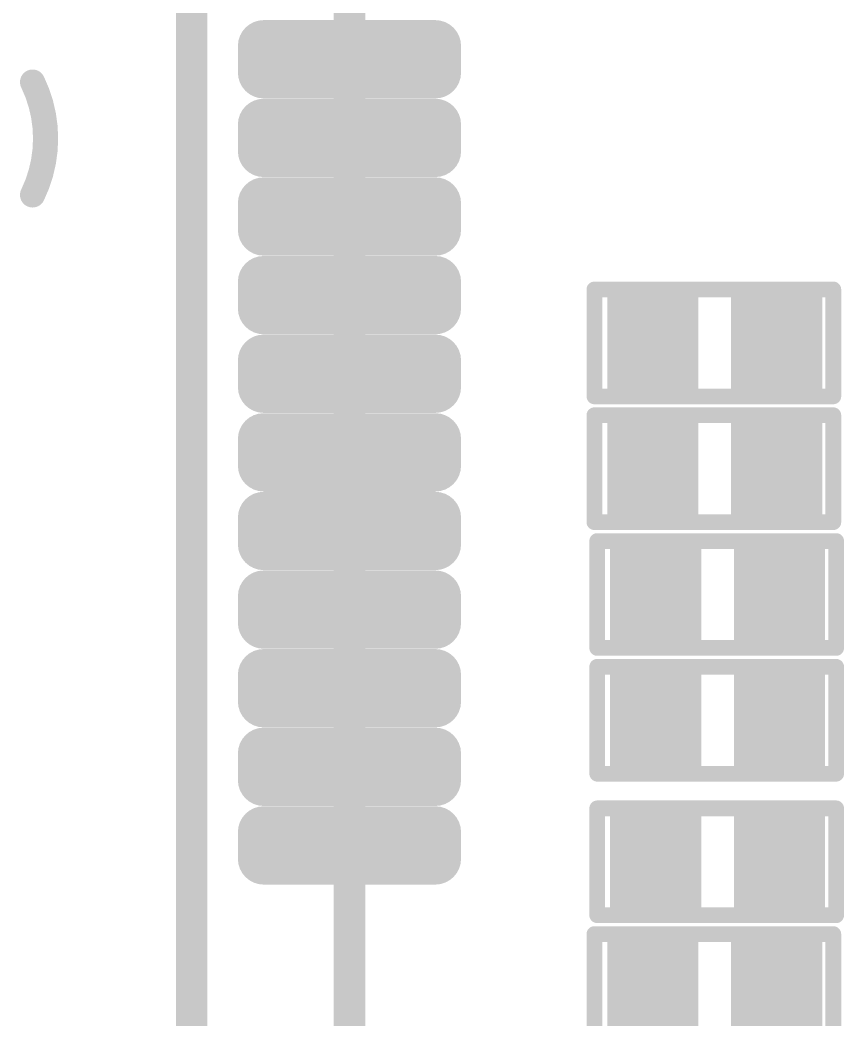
# Model space of a CAD drawing. Header units: inches. Extents: x -1.3 to 11.9, y -6.8 to 4.2.
# Drawn here: x 3.4878 to 3.7499, y 2.025 to 2.3427 of the extents above; entities that cross this region are included whole.
import ezdxf

# ---------------------------------------------------------------- set-up
doc = ezdxf.new("R2010")
doc.units = ezdxf.units.IN
doc.header["$MEASUREMENT"] = 0
for name, color, linetype in [('02_GND1', 76, 'Continuous'), ('04_GND2', 16, 'Continuous'), ('06_GND3', 216, 'Continuous'), ('08_GND4', 136, 'Continuous'), ('11_GND5', 136, 'Continuous'), ('13_GND6', 136, 'Continuous'), ('15_GND7', 136, 'Continuous'), ('ASSY_DWG_INFO', 56, 'Continuous'), ('TOP', 1, 'Continuous'), ('Top Overlay', 2, 'Continuous'), ('Top Paste', 8, 'Continuous'), ('Top Solder', 216, 'Continuous')]:
    doc.layers.add(name, color=color, linetype=linetype)

# ---------------------------------------------------------------- blocks, each defined once
blk = doc.blocks.new('MICTOR_38_PIN_39')
at = {"layer": 'TOP'}
h = blk.add_hatch(color=1, dxfattribs=at)
edge = h.paths.add_edge_path()
edge.add_arc((-0.45423, -0.24793), 0.00423, 90, 180)
edge.add_line((-0.45846, -0.24793), (-0.45846, -0.30246))
edge.add_arc((-0.45423, -0.30246), 0.00423, 180, 270)
edge.add_line((-0.45423, -0.30669), (-0.44577, -0.30669))
edge.add_arc((-0.44577, -0.30246), 0.00423, 270, 360)
edge.add_line((-0.44154, -0.30246), (-0.44154, -0.24793))
edge.add_arc((-0.44577, -0.24793), 0.00423, 0, 90)
edge.add_line((-0.44577, -0.2437), (-0.45423, -0.2437))
h = blk.add_hatch(color=1, dxfattribs=at)
edge = h.paths.add_edge_path()
edge.add_arc((-0.42923, -0.24793), 0.00423, 90, 180)
edge.add_line((-0.43346, -0.24793), (-0.43346, -0.30246))
edge.add_arc((-0.42923, -0.30246), 0.00423, 180, 270)
edge.add_line((-0.42923, -0.30669), (-0.42077, -0.30669))
edge.add_arc((-0.42077, -0.30246), 0.00423, 270, 360)
edge.add_line((-0.41654, -0.30246), (-0.41654, -0.24793))
edge.add_arc((-0.42077, -0.24793), 0.00423, 0, 90)
edge.add_line((-0.42077, -0.2437), (-0.42923, -0.2437))
h = blk.add_hatch(color=1, dxfattribs=at)
edge = h.paths.add_edge_path()
edge.add_arc((-0.40423, -0.24793), 0.00423, 90, 180)
edge.add_line((-0.40846, -0.24793), (-0.40846, -0.30246))
edge.add_arc((-0.40423, -0.30246), 0.00423, 180, 270)
edge.add_line((-0.40423, -0.30669), (-0.39577, -0.30669))
edge.add_arc((-0.39577, -0.30246), 0.00423, 270, 360)
edge.add_line((-0.39154, -0.30246), (-0.39154, -0.24793))
edge.add_arc((-0.39577, -0.24793), 0.00423, 0, 90)
edge.add_line((-0.39577, -0.2437), (-0.40423, -0.2437))
h = blk.add_hatch(color=1, dxfattribs=at)
edge = h.paths.add_edge_path()
edge.add_arc((-0.37923, -0.24793), 0.00423, 90, 180)
edge.add_line((-0.38346, -0.24793), (-0.38346, -0.30246))
edge.add_arc((-0.37923, -0.30246), 0.00423, 180, 270)
edge.add_line((-0.37923, -0.30669), (-0.37077, -0.30669))
edge.add_arc((-0.37077, -0.30246), 0.00423, 270, 360)
edge.add_line((-0.36654, -0.30246), (-0.36654, -0.24793))
edge.add_arc((-0.37077, -0.24793), 0.00423, 0, 90)
edge.add_line((-0.37077, -0.2437), (-0.37923, -0.2437))
h = blk.add_hatch(color=1, dxfattribs=at)
edge = h.paths.add_edge_path()
edge.add_arc((-0.35423, -0.24793), 0.00423, 90, 180)
edge.add_line((-0.35846, -0.24793), (-0.35846, -0.30246))
edge.add_arc((-0.35423, -0.30246), 0.00423, 180, 270)
edge.add_line((-0.35423, -0.30669), (-0.34577, -0.30669))
edge.add_arc((-0.34577, -0.30246), 0.00423, 270, 360)
edge.add_line((-0.34154, -0.30246), (-0.34154, -0.24793))
edge.add_arc((-0.34577, -0.24793), 0.00423, 0, 90)
edge.add_line((-0.34577, -0.2437), (-0.35423, -0.2437))
h = blk.add_hatch(color=1, dxfattribs=at)
edge = h.paths.add_edge_path()
edge.add_arc((-0.32923, -0.24793), 0.00423, 90, 180)
edge.add_line((-0.33346, -0.24793), (-0.33346, -0.30246))
edge.add_arc((-0.32923, -0.30246), 0.00423, 180, 270)
edge.add_line((-0.32923, -0.30669), (-0.32077, -0.30669))
edge.add_arc((-0.32077, -0.30246), 0.00423, 270, 360)
edge.add_line((-0.31654, -0.30246), (-0.31654, -0.24793))
edge.add_arc((-0.32077, -0.24793), 0.00423, 0, 90)
edge.add_line((-0.32077, -0.2437), (-0.32923, -0.2437))
h = blk.add_hatch(color=1, dxfattribs=at)
edge = h.paths.add_edge_path()
edge.add_arc((-0.30423, -0.24793), 0.00423, 90, 180)
edge.add_line((-0.30846, -0.24793), (-0.30846, -0.30246))
edge.add_arc((-0.30423, -0.30246), 0.00423, 180, 270)
edge.add_line((-0.30423, -0.30669), (-0.29577, -0.30669))
edge.add_arc((-0.29577, -0.30246), 0.00423, 270, 360)
edge.add_line((-0.29154, -0.30246), (-0.29154, -0.24793))
edge.add_arc((-0.29577, -0.24793), 0.00423, 0, 90)
edge.add_line((-0.29577, -0.2437), (-0.30423, -0.2437))
h = blk.add_hatch(color=1, dxfattribs=at)
edge = h.paths.add_edge_path()
edge.add_arc((-0.27923, -0.24793), 0.00423, 90, 180)
edge.add_line((-0.28346, -0.24793), (-0.28346, -0.30246))
edge.add_arc((-0.27923, -0.30246), 0.00423, 180, 270)
edge.add_line((-0.27923, -0.30669), (-0.27077, -0.30669))
edge.add_arc((-0.27077, -0.30246), 0.00423, 270, 360)
edge.add_line((-0.26654, -0.30246), (-0.26654, -0.24793))
edge.add_arc((-0.27077, -0.24793), 0.00423, 0, 90)
edge.add_line((-0.27077, -0.2437), (-0.27923, -0.2437))
h = blk.add_hatch(color=1, dxfattribs=at)
edge = h.paths.add_edge_path()
edge.add_arc((-0.25423, -0.24793), 0.00423, 90, 180)
edge.add_line((-0.25846, -0.24793), (-0.25846, -0.30246))
edge.add_arc((-0.25423, -0.30246), 0.00423, 180, 270)
edge.add_line((-0.25423, -0.30669), (-0.24577, -0.30669))
edge.add_arc((-0.24577, -0.30246), 0.00423, 270, 360)
edge.add_line((-0.24154, -0.30246), (-0.24154, -0.24793))
edge.add_arc((-0.24577, -0.24793), 0.00423, 0, 90)
edge.add_line((-0.24577, -0.2437), (-0.25423, -0.2437))
h = blk.add_hatch(color=1, dxfattribs=at)
edge = h.paths.add_edge_path()
edge.add_arc((-0.22923, -0.24793), 0.00423, 90, 180)
edge.add_line((-0.23346, -0.24793), (-0.23346, -0.30246))
edge.add_arc((-0.22923, -0.30246), 0.00423, 180, 270)
edge.add_line((-0.22923, -0.30669), (-0.22077, -0.30669))
edge.add_arc((-0.22077, -0.30246), 0.00423, 270, 360)
edge.add_line((-0.21654, -0.30246), (-0.21654, -0.24793))
edge.add_arc((-0.22077, -0.24793), 0.00423, 0, 90)
edge.add_line((-0.22077, -0.2437), (-0.22923, -0.2437))
h = blk.add_hatch(color=1, dxfattribs=at)
edge = h.paths.add_edge_path()
edge.add_arc((-0.20423, -0.24793), 0.00423, 90, 180)
edge.add_line((-0.20846, -0.24793), (-0.20846, -0.30246))
edge.add_arc((-0.20423, -0.30246), 0.00423, 180, 270)
edge.add_line((-0.20423, -0.30669), (-0.19577, -0.30669))
edge.add_arc((-0.19577, -0.30246), 0.00423, 270, 360)
edge.add_line((-0.19154, -0.30246), (-0.19154, -0.24793))
edge.add_arc((-0.19577, -0.24793), 0.00423, 0, 90)
edge.add_line((-0.19577, -0.2437), (-0.20423, -0.2437))
at = {"layer": 'Top Paste'}
h = blk.add_hatch(color=8, dxfattribs=at)
edge = h.paths.add_edge_path()
edge.add_arc((-0.45423, -0.24793), 0.00423, 90, 180)
edge.add_line((-0.45846, -0.24793), (-0.45846, -0.30246))
edge.add_arc((-0.45423, -0.30246), 0.00423, 180, 270)
edge.add_line((-0.45423, -0.30669), (-0.44577, -0.30669))
edge.add_arc((-0.44577, -0.30246), 0.00423, 270, 360)
edge.add_line((-0.44154, -0.30246), (-0.44154, -0.24793))
edge.add_arc((-0.44577, -0.24793), 0.00423, 0, 90)
edge.add_line((-0.44577, -0.2437), (-0.45423, -0.2437))
h = blk.add_hatch(color=8, dxfattribs=at)
edge = h.paths.add_edge_path()
edge.add_arc((-0.42923, -0.24793), 0.00423, 90, 180)
edge.add_line((-0.43346, -0.24793), (-0.43346, -0.30246))
edge.add_arc((-0.42923, -0.30246), 0.00423, 180, 270)
edge.add_line((-0.42923, -0.30669), (-0.42077, -0.30669))
edge.add_arc((-0.42077, -0.30246), 0.00423, 270, 360)
edge.add_line((-0.41654, -0.30246), (-0.41654, -0.24793))
edge.add_arc((-0.42077, -0.24793), 0.00423, 0, 90)
edge.add_line((-0.42077, -0.2437), (-0.42923, -0.2437))
h = blk.add_hatch(color=8, dxfattribs=at)
edge = h.paths.add_edge_path()
edge.add_arc((-0.40423, -0.24793), 0.00423, 90, 180)
edge.add_line((-0.40846, -0.24793), (-0.40846, -0.30246))
edge.add_arc((-0.40423, -0.30246), 0.00423, 180, 270)
edge.add_line((-0.40423, -0.30669), (-0.39577, -0.30669))
edge.add_arc((-0.39577, -0.30246), 0.00423, 270, 360)
edge.add_line((-0.39154, -0.30246), (-0.39154, -0.24793))
edge.add_arc((-0.39577, -0.24793), 0.00423, 0, 90)
edge.add_line((-0.39577, -0.2437), (-0.40423, -0.2437))
h = blk.add_hatch(color=8, dxfattribs=at)
edge = h.paths.add_edge_path()
edge.add_arc((-0.37923, -0.24793), 0.00423, 90, 180)
edge.add_line((-0.38346, -0.24793), (-0.38346, -0.30246))
edge.add_arc((-0.37923, -0.30246), 0.00423, 180, 270)
edge.add_line((-0.37923, -0.30669), (-0.37077, -0.30669))
edge.add_arc((-0.37077, -0.30246), 0.00423, 270, 360)
edge.add_line((-0.36654, -0.30246), (-0.36654, -0.24793))
edge.add_arc((-0.37077, -0.24793), 0.00423, 0, 90)
edge.add_line((-0.37077, -0.2437), (-0.37923, -0.2437))
h = blk.add_hatch(color=8, dxfattribs=at)
edge = h.paths.add_edge_path()
edge.add_arc((-0.35423, -0.24793), 0.00423, 90, 180)
edge.add_line((-0.35846, -0.24793), (-0.35846, -0.30246))
edge.add_arc((-0.35423, -0.30246), 0.00423, 180, 270)
edge.add_line((-0.35423, -0.30669), (-0.34577, -0.30669))
edge.add_arc((-0.34577, -0.30246), 0.00423, 270, 360)
edge.add_line((-0.34154, -0.30246), (-0.34154, -0.24793))
edge.add_arc((-0.34577, -0.24793), 0.00423, 0, 90)
edge.add_line((-0.34577, -0.2437), (-0.35423, -0.2437))
h = blk.add_hatch(color=8, dxfattribs=at)
edge = h.paths.add_edge_path()
edge.add_arc((-0.32923, -0.24793), 0.00423, 90, 180)
edge.add_line((-0.33346, -0.24793), (-0.33346, -0.30246))
edge.add_arc((-0.32923, -0.30246), 0.00423, 180, 270)
edge.add_line((-0.32923, -0.30669), (-0.32077, -0.30669))
edge.add_arc((-0.32077, -0.30246), 0.00423, 270, 360)
edge.add_line((-0.31654, -0.30246), (-0.31654, -0.24793))
edge.add_arc((-0.32077, -0.24793), 0.00423, 0, 90)
edge.add_line((-0.32077, -0.2437), (-0.32923, -0.2437))
h = blk.add_hatch(color=8, dxfattribs=at)
edge = h.paths.add_edge_path()
edge.add_arc((-0.30423, -0.24793), 0.00423, 90, 180)
edge.add_line((-0.30846, -0.24793), (-0.30846, -0.30246))
edge.add_arc((-0.30423, -0.30246), 0.00423, 180, 270)
edge.add_line((-0.30423, -0.30669), (-0.29577, -0.30669))
edge.add_arc((-0.29577, -0.30246), 0.00423, 270, 360)
edge.add_line((-0.29154, -0.30246), (-0.29154, -0.24793))
edge.add_arc((-0.29577, -0.24793), 0.00423, 0, 90)
edge.add_line((-0.29577, -0.2437), (-0.30423, -0.2437))
h = blk.add_hatch(color=8, dxfattribs=at)
edge = h.paths.add_edge_path()
edge.add_arc((-0.27923, -0.24793), 0.00423, 90, 180)
edge.add_line((-0.28346, -0.24793), (-0.28346, -0.30246))
edge.add_arc((-0.27923, -0.30246), 0.00423, 180, 270)
edge.add_line((-0.27923, -0.30669), (-0.27077, -0.30669))
edge.add_arc((-0.27077, -0.30246), 0.00423, 270, 360)
edge.add_line((-0.26654, -0.30246), (-0.26654, -0.24793))
edge.add_arc((-0.27077, -0.24793), 0.00423, 0, 90)
edge.add_line((-0.27077, -0.2437), (-0.27923, -0.2437))
h = blk.add_hatch(color=8, dxfattribs=at)
edge = h.paths.add_edge_path()
edge.add_arc((-0.25423, -0.24793), 0.00423, 90, 180)
edge.add_line((-0.25846, -0.24793), (-0.25846, -0.30246))
edge.add_arc((-0.25423, -0.30246), 0.00423, 180, 270)
edge.add_line((-0.25423, -0.30669), (-0.24577, -0.30669))
edge.add_arc((-0.24577, -0.30246), 0.00423, 270, 360)
edge.add_line((-0.24154, -0.30246), (-0.24154, -0.24793))
edge.add_arc((-0.24577, -0.24793), 0.00423, 0, 90)
edge.add_line((-0.24577, -0.2437), (-0.25423, -0.2437))
h = blk.add_hatch(color=8, dxfattribs=at)
edge = h.paths.add_edge_path()
edge.add_arc((-0.22923, -0.24793), 0.00423, 90, 180)
edge.add_line((-0.23346, -0.24793), (-0.23346, -0.30246))
edge.add_arc((-0.22923, -0.30246), 0.00423, 180, 270)
edge.add_line((-0.22923, -0.30669), (-0.22077, -0.30669))
edge.add_arc((-0.22077, -0.30246), 0.00423, 270, 360)
edge.add_line((-0.21654, -0.30246), (-0.21654, -0.24793))
edge.add_arc((-0.22077, -0.24793), 0.00423, 0, 90)
edge.add_line((-0.22077, -0.2437), (-0.22923, -0.2437))
h = blk.add_hatch(color=8, dxfattribs=at)
edge = h.paths.add_edge_path()
edge.add_arc((-0.20423, -0.24793), 0.00423, 90, 180)
edge.add_line((-0.20846, -0.24793), (-0.20846, -0.30246))
edge.add_arc((-0.20423, -0.30246), 0.00423, 180, 270)
edge.add_line((-0.20423, -0.30669), (-0.19577, -0.30669))
edge.add_arc((-0.19577, -0.30246), 0.00423, 270, 360)
edge.add_line((-0.19154, -0.30246), (-0.19154, -0.24793))
edge.add_arc((-0.19577, -0.24793), 0.00423, 0, 90)
edge.add_line((-0.19577, -0.2437), (-0.20423, -0.2437))
at = {"layer": 'Top Solder'}
h = blk.add_hatch(color=216, dxfattribs=at)
edge = h.paths.add_edge_path()
edge.add_arc((-0.45423, -0.24793), 0.00823, 90, 180)
edge.add_line((-0.46246, -0.24793), (-0.46246, -0.30246))
edge.add_arc((-0.45423, -0.30246), 0.00823, 180, 270)
edge.add_line((-0.45423, -0.31069), (-0.44577, -0.31069))
edge.add_arc((-0.44577, -0.30246), 0.00823, 270, 360)
edge.add_line((-0.43754, -0.30246), (-0.43754, -0.24793))
edge.add_arc((-0.44577, -0.24793), 0.00823, 0, 90)
edge.add_line((-0.44577, -0.2397), (-0.45423, -0.2397))
h = blk.add_hatch(color=216, dxfattribs=at)
edge = h.paths.add_edge_path()
edge.add_arc((-0.42923, -0.24793), 0.00823, 90, 180)
edge.add_line((-0.43746, -0.24793), (-0.43746, -0.30246))
edge.add_arc((-0.42923, -0.30246), 0.00823, 180, 270)
edge.add_line((-0.42923, -0.31069), (-0.42077, -0.31069))
edge.add_arc((-0.42077, -0.30246), 0.00823, 270, 360)
edge.add_line((-0.41254, -0.30246), (-0.41254, -0.24793))
edge.add_arc((-0.42077, -0.24793), 0.00823, 0, 90)
edge.add_line((-0.42077, -0.2397), (-0.42923, -0.2397))
h = blk.add_hatch(color=216, dxfattribs=at)
edge = h.paths.add_edge_path()
edge.add_arc((-0.40423, -0.24793), 0.00823, 90, 180)
edge.add_line((-0.41246, -0.24793), (-0.41246, -0.30246))
edge.add_arc((-0.40423, -0.30246), 0.00823, 180, 270)
edge.add_line((-0.40423, -0.31069), (-0.39577, -0.31069))
edge.add_arc((-0.39577, -0.30246), 0.00823, 270, 360)
edge.add_line((-0.38754, -0.30246), (-0.38754, -0.24793))
edge.add_arc((-0.39577, -0.24793), 0.00823, 0, 90)
edge.add_line((-0.39577, -0.2397), (-0.40423, -0.2397))
h = blk.add_hatch(color=216, dxfattribs=at)
edge = h.paths.add_edge_path()
edge.add_arc((-0.37923, -0.24793), 0.00823, 90, 180)
edge.add_line((-0.38746, -0.24793), (-0.38746, -0.30246))
edge.add_arc((-0.37923, -0.30246), 0.00823, 180, 270)
edge.add_line((-0.37923, -0.31069), (-0.37077, -0.31069))
edge.add_arc((-0.37077, -0.30246), 0.00823, 270, 360)
edge.add_line((-0.36254, -0.30246), (-0.36254, -0.24793))
edge.add_arc((-0.37077, -0.24793), 0.00823, 0, 90)
edge.add_line((-0.37077, -0.2397), (-0.37923, -0.2397))
h = blk.add_hatch(color=216, dxfattribs=at)
edge = h.paths.add_edge_path()
edge.add_arc((-0.35423, -0.24793), 0.00823, 90, 180)
edge.add_line((-0.36246, -0.24793), (-0.36246, -0.30246))
edge.add_arc((-0.35423, -0.30246), 0.00823, 180, 270)
edge.add_line((-0.35423, -0.31069), (-0.34577, -0.31069))
edge.add_arc((-0.34577, -0.30246), 0.00823, 270, 360)
edge.add_line((-0.33754, -0.30246), (-0.33754, -0.24793))
edge.add_arc((-0.34577, -0.24793), 0.00823, 0, 90)
edge.add_line((-0.34577, -0.2397), (-0.35423, -0.2397))
h = blk.add_hatch(color=216, dxfattribs=at)
edge = h.paths.add_edge_path()
edge.add_arc((-0.32923, -0.24793), 0.00823, 90, 180)
edge.add_line((-0.33746, -0.24793), (-0.33746, -0.30246))
edge.add_arc((-0.32923, -0.30246), 0.00823, 180, 270)
edge.add_line((-0.32923, -0.31069), (-0.32077, -0.31069))
edge.add_arc((-0.32077, -0.30246), 0.00823, 270, 360)
edge.add_line((-0.31254, -0.30246), (-0.31254, -0.24793))
edge.add_arc((-0.32077, -0.24793), 0.00823, 0, 90)
edge.add_line((-0.32077, -0.2397), (-0.32923, -0.2397))
h = blk.add_hatch(color=216, dxfattribs=at)
edge = h.paths.add_edge_path()
edge.add_arc((-0.30423, -0.24793), 0.00823, 90, 180)
edge.add_line((-0.31246, -0.24793), (-0.31246, -0.30246))
edge.add_arc((-0.30423, -0.30246), 0.00823, 180, 270)
edge.add_line((-0.30423, -0.31069), (-0.29577, -0.31069))
edge.add_arc((-0.29577, -0.30246), 0.00823, 270, 360)
edge.add_line((-0.28754, -0.30246), (-0.28754, -0.24793))
edge.add_arc((-0.29577, -0.24793), 0.00823, 0, 90)
edge.add_line((-0.29577, -0.2397), (-0.30423, -0.2397))
h = blk.add_hatch(color=216, dxfattribs=at)
edge = h.paths.add_edge_path()
edge.add_arc((-0.27923, -0.24793), 0.00823, 90, 180)
edge.add_line((-0.28746, -0.24793), (-0.28746, -0.30246))
edge.add_arc((-0.27923, -0.30246), 0.00823, 180, 270)
edge.add_line((-0.27923, -0.31069), (-0.27077, -0.31069))
edge.add_arc((-0.27077, -0.30246), 0.00823, 270, 360)
edge.add_line((-0.26254, -0.30246), (-0.26254, -0.24793))
edge.add_arc((-0.27077, -0.24793), 0.00823, 0, 90)
edge.add_line((-0.27077, -0.2397), (-0.27923, -0.2397))
h = blk.add_hatch(color=216, dxfattribs=at)
edge = h.paths.add_edge_path()
edge.add_arc((-0.25423, -0.24793), 0.00823, 90, 180)
edge.add_line((-0.26246, -0.24793), (-0.26246, -0.30246))
edge.add_arc((-0.25423, -0.30246), 0.00823, 180, 270)
edge.add_line((-0.25423, -0.31069), (-0.24577, -0.31069))
edge.add_arc((-0.24577, -0.30246), 0.00823, 270, 360)
edge.add_line((-0.23754, -0.30246), (-0.23754, -0.24793))
edge.add_arc((-0.24577, -0.24793), 0.00823, 0, 90)
edge.add_line((-0.24577, -0.2397), (-0.25423, -0.2397))
h = blk.add_hatch(color=216, dxfattribs=at)
edge = h.paths.add_edge_path()
edge.add_arc((-0.22923, -0.24793), 0.00823, 90, 180)
edge.add_line((-0.23746, -0.24793), (-0.23746, -0.30246))
edge.add_arc((-0.22923, -0.30246), 0.00823, 180, 270)
edge.add_line((-0.22923, -0.31069), (-0.22077, -0.31069))
edge.add_arc((-0.22077, -0.30246), 0.00823, 270, 360)
edge.add_line((-0.21254, -0.30246), (-0.21254, -0.24793))
edge.add_arc((-0.22077, -0.24793), 0.00823, 0, 90)
edge.add_line((-0.22077, -0.2397), (-0.22923, -0.2397))
h = blk.add_hatch(color=216, dxfattribs=at)
edge = h.paths.add_edge_path()
edge.add_arc((-0.20423, -0.24793), 0.00823, 90, 180)
edge.add_line((-0.21246, -0.24793), (-0.21246, -0.30246))
edge.add_arc((-0.20423, -0.30246), 0.00823, 180, 270)
edge.add_line((-0.20423, -0.31069), (-0.19577, -0.31069))
edge.add_arc((-0.19577, -0.30246), 0.00823, 270, 360)
edge.add_line((-0.18754, -0.30246), (-0.18754, -0.24793))
edge.add_arc((-0.19577, -0.24793), 0.00823, 0, 90)
edge.add_line((-0.19577, -0.2397), (-0.20423, -0.2397))
at = {"layer": '02_GND1'}
blk.add_lwpolyline([(-0.20725, -0.17439, 0.008, 0.008, -0.230868), (-0.24314, -0.17439, 0.008, 0.008, 0)], format="xyseb", dxfattribs=at)
for points in [[(-0.24514, -0.17439, 0.004, 0.004, 1), (-0.24114, -0.17439, 0.004, 0.004, 1)], [(-0.20925, -0.17439, 0.004, 0.004, 1), (-0.20525, -0.17439, 0.004, 0.004, 1)]]:
    blk.add_lwpolyline(points, format="xyseb", close=True, dxfattribs=at)
at = {"layer": '04_GND2'}
blk.add_lwpolyline([(-0.20725, -0.17439, 0.008, 0.008, -0.230868), (-0.24314, -0.17439, 0.008, 0.008, 0)], format="xyseb", dxfattribs=at)
for points in [[(-0.24514, -0.17439, 0.004, 0.004, 1), (-0.24114, -0.17439, 0.004, 0.004, 1)], [(-0.20925, -0.17439, 0.004, 0.004, 1), (-0.20525, -0.17439, 0.004, 0.004, 1)]]:
    blk.add_lwpolyline(points, format="xyseb", close=True, dxfattribs=at)
at = {"layer": '06_GND3'}
blk.add_lwpolyline([(-0.20725, -0.17439, 0.008, 0.008, -0.230868), (-0.24314, -0.17439, 0.008, 0.008, 0)], format="xyseb", dxfattribs=at)
for points in [[(-0.24514, -0.17439, 0.004, 0.004, 1), (-0.24114, -0.17439, 0.004, 0.004, 1)], [(-0.20925, -0.17439, 0.004, 0.004, 1), (-0.20525, -0.17439, 0.004, 0.004, 1)]]:
    blk.add_lwpolyline(points, format="xyseb", close=True, dxfattribs=at)
at = {"layer": '08_GND4'}
blk.add_lwpolyline([(-0.20725, -0.17439, 0.008, 0.008, -0.230868), (-0.24314, -0.17439, 0.008, 0.008, 0)], format="xyseb", dxfattribs=at)
for points in [[(-0.24514, -0.17439, 0.004, 0.004, 1), (-0.24114, -0.17439, 0.004, 0.004, 1)], [(-0.20925, -0.17439, 0.004, 0.004, 1), (-0.20525, -0.17439, 0.004, 0.004, 1)]]:
    blk.add_lwpolyline(points, format="xyseb", close=True, dxfattribs=at)
at = {"layer": '11_GND5'}
blk.add_lwpolyline([(-0.20725, -0.17439, 0.008, 0.008, -0.230868), (-0.24314, -0.17439, 0.008, 0.008, 0)], format="xyseb", dxfattribs=at)
for points in [[(-0.24514, -0.17439, 0.004, 0.004, 1), (-0.24114, -0.17439, 0.004, 0.004, 1)], [(-0.20925, -0.17439, 0.004, 0.004, 1), (-0.20525, -0.17439, 0.004, 0.004, 1)]]:
    blk.add_lwpolyline(points, format="xyseb", close=True, dxfattribs=at)
at = {"layer": '13_GND6'}
blk.add_lwpolyline([(-0.20725, -0.17439, 0.008, 0.008, -0.230868), (-0.24314, -0.17439, 0.008, 0.008, 0)], format="xyseb", dxfattribs=at)
for points in [[(-0.24514, -0.17439, 0.004, 0.004, 1), (-0.24114, -0.17439, 0.004, 0.004, 1)], [(-0.20925, -0.17439, 0.004, 0.004, 1), (-0.20525, -0.17439, 0.004, 0.004, 1)]]:
    blk.add_lwpolyline(points, format="xyseb", close=True, dxfattribs=at)
at = {"layer": '15_GND7'}
blk.add_lwpolyline([(-0.20725, -0.17439, 0.008, 0.008, -0.230868), (-0.24314, -0.17439, 0.008, 0.008, 0)], format="xyseb", dxfattribs=at)
for points in [[(-0.24514, -0.17439, 0.004, 0.004, 1), (-0.24114, -0.17439, 0.004, 0.004, 1)], [(-0.20925, -0.17439, 0.004, 0.004, 1), (-0.20525, -0.17439, 0.004, 0.004, 1)]]:
    blk.add_lwpolyline(points, format="xyseb", close=True, dxfattribs=at)
at = {"layer": 'Top Overlay'}
for points in [[(-0.68, -0.225, 0.01, 0.01, 0), (0.225, -0.225, 0.01, 0.01, 0)], [(-0.74, -0.2752, 0.01, 0.01, 0), (0.2874, -0.2752, 0.01, 0.01, 0)]]:
    blk.add_lwpolyline(points, format="xyseb", dxfattribs=at)
blk = doc.blocks.new('R0402_55')
at = {"layer": 'TOP'}
for points in [[(-0.006, 0.0125), (-0.006, -0.0125), (-0.031, -0.0125), (-0.031, 0.0125)], [(0.0334, 0.0125), (0.0334, -0.0125), (0.0084, -0.0125), (0.0084, 0.0125)]]:
    blk.add_hatch(color=1, dxfattribs=at).paths.add_polyline_path(points)
at = {"layer": 'Top Paste'}
for points in [[(-0.006, 0.0125), (-0.006, -0.0125), (-0.031, -0.0125), (-0.031, 0.0125)], [(0.0334, 0.0125), (0.0334, -0.0125), (0.0084, -0.0125), (0.0084, 0.0125)]]:
    blk.add_hatch(color=8, dxfattribs=at).paths.add_polyline_path(points)
at = {"layer": 'Top Solder'}
for points in [[(-0.004, 0.0145), (-0.004, -0.0145), (-0.033, -0.0145), (-0.033, 0.0145)], [(0.0354, 0.0145), (0.0354, -0.0145), (0.0064, -0.0145), (0.0064, 0.0145)]]:
    blk.add_hatch(color=216, dxfattribs=at).paths.add_polyline_path(points)
at = {"layer": 'ASSY_DWG_INFO'}
for points in [[(0.0395, 0.017, 0.005, 0.005, 0), (-0.0365, 0.017, 0.005, 0.005, 0)], [(-0.0365, 0.017, 0.005, 0.005, 0), (-0.0365, -0.017, 0.005, 0.005, 0)], [(0.0395, 0.017, 0.005, 0.005, 0), (0.0395, -0.017, 0.005, 0.005, 0)], [(0.0395, -0.017, 0.005, 0.005, 0), (-0.0365, -0.017, 0.005, 0.005, 0)]]:
    blk.add_lwpolyline(points, format="xyseb", dxfattribs=at)
for points in [[(-0.03775, 0.017, 0.0025, 0.0025, 1), (-0.03525, 0.017, 0.0025, 0.0025, 1)], [(-0.03775, 0.017, 0.0025, 0.0025, 1), (-0.03525, 0.017, 0.0025, 0.0025, 1)], [(0.03825, 0.017, 0.0025, 0.0025, 1), (0.04075, 0.017, 0.0025, 0.0025, 1)], [(0.03825, 0.017, 0.0025, 0.0025, 1), (0.04075, 0.017, 0.0025, 0.0025, 1)], [(-0.03775, -0.017, 0.0025, 0.0025, 1), (-0.03525, -0.017, 0.0025, 0.0025, 1)], [(-0.03775, -0.017, 0.0025, 0.0025, 1), (-0.03525, -0.017, 0.0025, 0.0025, 1)], [(0.03825, -0.017, 0.0025, 0.0025, 1), (0.04075, -0.017, 0.0025, 0.0025, 1)], [(0.03825, -0.017, 0.0025, 0.0025, 1), (0.04075, -0.017, 0.0025, 0.0025, 1)]]:
    blk.add_lwpolyline(points, format="xyseb", close=True, dxfattribs=at)
at = {"layer": 'Top Overlay'}
for points in [[(-0.0365, 0.017, 0.005, 0.005, 0), (-0.0365, -0.017, 0.005, 0.005, 0)], [(0.0365, 0.017, 0.005, 0.005, 0), (-0.0365, 0.017, 0.005, 0.005, 0)], [(0.0395, 0.017, 0.005, 0.005, 0), (0.0365, 0.017, 0.005, 0.005, 0)], [(0.0395, 0.017, 0.005, 0.005, 0), (0.0395, -0.017, 0.005, 0.005, 0)], [(0.0395, -0.017, 0.005, 0.005, 0), (-0.0365, -0.017, 0.005, 0.005, 0)]]:
    blk.add_lwpolyline(points, format="xyseb", dxfattribs=at)
for points in [[(-0.03775, 0.017, 0.0025, 0.0025, 1), (-0.03525, 0.017, 0.0025, 0.0025, 1)], [(-0.03775, 0.017, 0.0025, 0.0025, 1), (-0.03525, 0.017, 0.0025, 0.0025, 1)], [(0.03525, 0.017, 0.0025, 0.0025, 1), (0.03775, 0.017, 0.0025, 0.0025, 1)], [(0.03525, 0.017, 0.0025, 0.0025, 1), (0.03775, 0.017, 0.0025, 0.0025, 1)], [(0.03825, 0.017, 0.0025, 0.0025, 1), (0.04075, 0.017, 0.0025, 0.0025, 1)], [(0.03825, 0.017, 0.0025, 0.0025, 1), (0.04075, 0.017, 0.0025, 0.0025, 1)], [(-0.03775, -0.017, 0.0025, 0.0025, 1), (-0.03525, -0.017, 0.0025, 0.0025, 1)], [(-0.03775, -0.017, 0.0025, 0.0025, 1), (-0.03525, -0.017, 0.0025, 0.0025, 1)], [(0.03825, -0.017, 0.0025, 0.0025, 1), (0.04075, -0.017, 0.0025, 0.0025, 1)], [(0.03825, -0.017, 0.0025, 0.0025, 1), (0.04075, -0.017, 0.0025, 0.0025, 1)]]:
    blk.add_lwpolyline(points, format="xyseb", close=True, dxfattribs=at)
blk = doc.blocks.new('R0402_57')
at = {"layer": 'TOP'}
for points in [[(-0.006, 0.0125), (-0.006, -0.0125), (-0.031, -0.0125), (-0.031, 0.0125)], [(0.0334, 0.0125), (0.0334, -0.0125), (0.0084, -0.0125), (0.0084, 0.0125)]]:
    blk.add_hatch(color=1, dxfattribs=at).paths.add_polyline_path(points)
at = {"layer": 'Top Paste'}
for points in [[(-0.006, 0.0125), (-0.006, -0.0125), (-0.031, -0.0125), (-0.031, 0.0125)], [(0.0334, 0.0125), (0.0334, -0.0125), (0.0084, -0.0125), (0.0084, 0.0125)]]:
    blk.add_hatch(color=8, dxfattribs=at).paths.add_polyline_path(points)
at = {"layer": 'Top Solder'}
for points in [[(-0.004, 0.0145), (-0.004, -0.0145), (-0.033, -0.0145), (-0.033, 0.0145)], [(0.0354, 0.0145), (0.0354, -0.0145), (0.0064, -0.0145), (0.0064, 0.0145)]]:
    blk.add_hatch(color=216, dxfattribs=at).paths.add_polyline_path(points)
at = {"layer": 'ASSY_DWG_INFO'}
for points in [[(0.0395, 0.017, 0.005, 0.005, 0), (-0.0365, 0.017, 0.005, 0.005, 0)], [(-0.0365, 0.017, 0.005, 0.005, 0), (-0.0365, -0.017, 0.005, 0.005, 0)], [(0.0395, 0.017, 0.005, 0.005, 0), (0.0395, -0.017, 0.005, 0.005, 0)], [(0.0395, -0.017, 0.005, 0.005, 0), (-0.0365, -0.017, 0.005, 0.005, 0)]]:
    blk.add_lwpolyline(points, format="xyseb", dxfattribs=at)
for points in [[(-0.03775, 0.017, 0.0025, 0.0025, 1), (-0.03525, 0.017, 0.0025, 0.0025, 1)], [(-0.03775, 0.017, 0.0025, 0.0025, 1), (-0.03525, 0.017, 0.0025, 0.0025, 1)], [(0.03825, 0.017, 0.0025, 0.0025, 1), (0.04075, 0.017, 0.0025, 0.0025, 1)], [(0.03825, 0.017, 0.0025, 0.0025, 1), (0.04075, 0.017, 0.0025, 0.0025, 1)], [(-0.03775, -0.017, 0.0025, 0.0025, 1), (-0.03525, -0.017, 0.0025, 0.0025, 1)], [(-0.03775, -0.017, 0.0025, 0.0025, 1), (-0.03525, -0.017, 0.0025, 0.0025, 1)], [(0.03825, -0.017, 0.0025, 0.0025, 1), (0.04075, -0.017, 0.0025, 0.0025, 1)], [(0.03825, -0.017, 0.0025, 0.0025, 1), (0.04075, -0.017, 0.0025, 0.0025, 1)]]:
    blk.add_lwpolyline(points, format="xyseb", close=True, dxfattribs=at)
at = {"layer": 'Top Overlay'}
for points in [[(-0.0365, 0.017, 0.005, 0.005, 0), (-0.0365, -0.017, 0.005, 0.005, 0)], [(0.0365, 0.017, 0.005, 0.005, 0), (-0.0365, 0.017, 0.005, 0.005, 0)], [(0.0395, 0.017, 0.005, 0.005, 0), (0.0365, 0.017, 0.005, 0.005, 0)], [(0.0395, 0.017, 0.005, 0.005, 0), (0.0395, -0.017, 0.005, 0.005, 0)], [(0.0395, -0.017, 0.005, 0.005, 0), (-0.0365, -0.017, 0.005, 0.005, 0)]]:
    blk.add_lwpolyline(points, format="xyseb", dxfattribs=at)
for points in [[(-0.03775, 0.017, 0.0025, 0.0025, 1), (-0.03525, 0.017, 0.0025, 0.0025, 1)], [(-0.03775, 0.017, 0.0025, 0.0025, 1), (-0.03525, 0.017, 0.0025, 0.0025, 1)], [(0.03525, 0.017, 0.0025, 0.0025, 1), (0.03775, 0.017, 0.0025, 0.0025, 1)], [(0.03525, 0.017, 0.0025, 0.0025, 1), (0.03775, 0.017, 0.0025, 0.0025, 1)], [(0.03825, 0.017, 0.0025, 0.0025, 1), (0.04075, 0.017, 0.0025, 0.0025, 1)], [(0.03825, 0.017, 0.0025, 0.0025, 1), (0.04075, 0.017, 0.0025, 0.0025, 1)], [(-0.03775, -0.017, 0.0025, 0.0025, 1), (-0.03525, -0.017, 0.0025, 0.0025, 1)], [(-0.03775, -0.017, 0.0025, 0.0025, 1), (-0.03525, -0.017, 0.0025, 0.0025, 1)], [(0.03825, -0.017, 0.0025, 0.0025, 1), (0.04075, -0.017, 0.0025, 0.0025, 1)], [(0.03825, -0.017, 0.0025, 0.0025, 1), (0.04075, -0.017, 0.0025, 0.0025, 1)]]:
    blk.add_lwpolyline(points, format="xyseb", close=True, dxfattribs=at)
blk = doc.blocks.new('R0402_59')
at = {"layer": 'TOP'}
for points in [[(-0.006, 0.0125), (-0.006, -0.0125), (-0.031, -0.0125), (-0.031, 0.0125)], [(0.0334, 0.0125), (0.0334, -0.0125), (0.0084, -0.0125), (0.0084, 0.0125)]]:
    blk.add_hatch(color=1, dxfattribs=at).paths.add_polyline_path(points)
at = {"layer": 'Top Paste'}
for points in [[(-0.006, 0.0125), (-0.006, -0.0125), (-0.031, -0.0125), (-0.031, 0.0125)], [(0.0334, 0.0125), (0.0334, -0.0125), (0.0084, -0.0125), (0.0084, 0.0125)]]:
    blk.add_hatch(color=8, dxfattribs=at).paths.add_polyline_path(points)
at = {"layer": 'Top Solder'}
for points in [[(-0.004, 0.0145), (-0.004, -0.0145), (-0.033, -0.0145), (-0.033, 0.0145)], [(0.0354, 0.0145), (0.0354, -0.0145), (0.0064, -0.0145), (0.0064, 0.0145)]]:
    blk.add_hatch(color=216, dxfattribs=at).paths.add_polyline_path(points)
at = {"layer": 'ASSY_DWG_INFO'}
for points in [[(0.0395, 0.017, 0.005, 0.005, 0), (-0.0365, 0.017, 0.005, 0.005, 0)], [(-0.0365, 0.017, 0.005, 0.005, 0), (-0.0365, -0.017, 0.005, 0.005, 0)], [(0.0395, 0.017, 0.005, 0.005, 0), (0.0395, -0.017, 0.005, 0.005, 0)], [(0.0395, -0.017, 0.005, 0.005, 0), (-0.0365, -0.017, 0.005, 0.005, 0)]]:
    blk.add_lwpolyline(points, format="xyseb", dxfattribs=at)
for points in [[(-0.03775, 0.017, 0.0025, 0.0025, 1), (-0.03525, 0.017, 0.0025, 0.0025, 1)], [(-0.03775, 0.017, 0.0025, 0.0025, 1), (-0.03525, 0.017, 0.0025, 0.0025, 1)], [(0.03825, 0.017, 0.0025, 0.0025, 1), (0.04075, 0.017, 0.0025, 0.0025, 1)], [(0.03825, 0.017, 0.0025, 0.0025, 1), (0.04075, 0.017, 0.0025, 0.0025, 1)], [(-0.03775, -0.017, 0.0025, 0.0025, 1), (-0.03525, -0.017, 0.0025, 0.0025, 1)], [(-0.03775, -0.017, 0.0025, 0.0025, 1), (-0.03525, -0.017, 0.0025, 0.0025, 1)], [(0.03825, -0.017, 0.0025, 0.0025, 1), (0.04075, -0.017, 0.0025, 0.0025, 1)], [(0.03825, -0.017, 0.0025, 0.0025, 1), (0.04075, -0.017, 0.0025, 0.0025, 1)]]:
    blk.add_lwpolyline(points, format="xyseb", close=True, dxfattribs=at)
at = {"layer": 'Top Overlay'}
for points in [[(-0.0365, 0.017, 0.005, 0.005, 0), (-0.0365, -0.017, 0.005, 0.005, 0)], [(0.0365, 0.017, 0.005, 0.005, 0), (-0.0365, 0.017, 0.005, 0.005, 0)], [(0.0395, 0.017, 0.005, 0.005, 0), (0.0365, 0.017, 0.005, 0.005, 0)], [(0.0395, 0.017, 0.005, 0.005, 0), (0.0395, -0.017, 0.005, 0.005, 0)], [(0.0395, -0.017, 0.005, 0.005, 0), (-0.0365, -0.017, 0.005, 0.005, 0)]]:
    blk.add_lwpolyline(points, format="xyseb", dxfattribs=at)
for points in [[(-0.03775, 0.017, 0.0025, 0.0025, 1), (-0.03525, 0.017, 0.0025, 0.0025, 1)], [(-0.03775, 0.017, 0.0025, 0.0025, 1), (-0.03525, 0.017, 0.0025, 0.0025, 1)], [(0.03525, 0.017, 0.0025, 0.0025, 1), (0.03775, 0.017, 0.0025, 0.0025, 1)], [(0.03525, 0.017, 0.0025, 0.0025, 1), (0.03775, 0.017, 0.0025, 0.0025, 1)], [(0.03825, 0.017, 0.0025, 0.0025, 1), (0.04075, 0.017, 0.0025, 0.0025, 1)], [(0.03825, 0.017, 0.0025, 0.0025, 1), (0.04075, 0.017, 0.0025, 0.0025, 1)], [(-0.03775, -0.017, 0.0025, 0.0025, 1), (-0.03525, -0.017, 0.0025, 0.0025, 1)], [(-0.03775, -0.017, 0.0025, 0.0025, 1), (-0.03525, -0.017, 0.0025, 0.0025, 1)], [(0.03825, -0.017, 0.0025, 0.0025, 1), (0.04075, -0.017, 0.0025, 0.0025, 1)], [(0.03825, -0.017, 0.0025, 0.0025, 1), (0.04075, -0.017, 0.0025, 0.0025, 1)]]:
    blk.add_lwpolyline(points, format="xyseb", close=True, dxfattribs=at)
blk = doc.blocks.new('R0402_60')
at = {"layer": 'TOP'}
for points in [[(-0.006, 0.0125), (-0.006, -0.0125), (-0.031, -0.0125), (-0.031, 0.0125)], [(0.0334, 0.0125), (0.0334, -0.0125), (0.0084, -0.0125), (0.0084, 0.0125)]]:
    blk.add_hatch(color=1, dxfattribs=at).paths.add_polyline_path(points)
at = {"layer": 'Top Paste'}
for points in [[(-0.006, 0.0125), (-0.006, -0.0125), (-0.031, -0.0125), (-0.031, 0.0125)], [(0.0334, 0.0125), (0.0334, -0.0125), (0.0084, -0.0125), (0.0084, 0.0125)]]:
    blk.add_hatch(color=8, dxfattribs=at).paths.add_polyline_path(points)
at = {"layer": 'Top Solder'}
for points in [[(-0.004, 0.0145), (-0.004, -0.0145), (-0.033, -0.0145), (-0.033, 0.0145)], [(0.0354, 0.0145), (0.0354, -0.0145), (0.0064, -0.0145), (0.0064, 0.0145)]]:
    blk.add_hatch(color=216, dxfattribs=at).paths.add_polyline_path(points)
at = {"layer": 'ASSY_DWG_INFO'}
for points in [[(0.0395, 0.017, 0.005, 0.005, 0), (-0.0365, 0.017, 0.005, 0.005, 0)], [(-0.0365, 0.017, 0.005, 0.005, 0), (-0.0365, -0.017, 0.005, 0.005, 0)], [(0.0395, 0.017, 0.005, 0.005, 0), (0.0395, -0.017, 0.005, 0.005, 0)], [(0.0395, -0.017, 0.005, 0.005, 0), (-0.0365, -0.017, 0.005, 0.005, 0)]]:
    blk.add_lwpolyline(points, format="xyseb", dxfattribs=at)
for points in [[(-0.03775, 0.017, 0.0025, 0.0025, 1), (-0.03525, 0.017, 0.0025, 0.0025, 1)], [(-0.03775, 0.017, 0.0025, 0.0025, 1), (-0.03525, 0.017, 0.0025, 0.0025, 1)], [(0.03825, 0.017, 0.0025, 0.0025, 1), (0.04075, 0.017, 0.0025, 0.0025, 1)], [(0.03825, 0.017, 0.0025, 0.0025, 1), (0.04075, 0.017, 0.0025, 0.0025, 1)], [(-0.03775, -0.017, 0.0025, 0.0025, 1), (-0.03525, -0.017, 0.0025, 0.0025, 1)], [(-0.03775, -0.017, 0.0025, 0.0025, 1), (-0.03525, -0.017, 0.0025, 0.0025, 1)], [(0.03825, -0.017, 0.0025, 0.0025, 1), (0.04075, -0.017, 0.0025, 0.0025, 1)], [(0.03825, -0.017, 0.0025, 0.0025, 1), (0.04075, -0.017, 0.0025, 0.0025, 1)]]:
    blk.add_lwpolyline(points, format="xyseb", close=True, dxfattribs=at)
at = {"layer": 'Top Overlay'}
for points in [[(-0.0365, 0.017, 0.005, 0.005, 0), (-0.0365, -0.017, 0.005, 0.005, 0)], [(0.0365, 0.017, 0.005, 0.005, 0), (-0.0365, 0.017, 0.005, 0.005, 0)], [(0.0395, 0.017, 0.005, 0.005, 0), (0.0365, 0.017, 0.005, 0.005, 0)], [(0.0395, 0.017, 0.005, 0.005, 0), (0.0395, -0.017, 0.005, 0.005, 0)], [(0.0395, -0.017, 0.005, 0.005, 0), (-0.0365, -0.017, 0.005, 0.005, 0)]]:
    blk.add_lwpolyline(points, format="xyseb", dxfattribs=at)
for points in [[(-0.03775, 0.017, 0.0025, 0.0025, 1), (-0.03525, 0.017, 0.0025, 0.0025, 1)], [(-0.03775, 0.017, 0.0025, 0.0025, 1), (-0.03525, 0.017, 0.0025, 0.0025, 1)], [(0.03525, 0.017, 0.0025, 0.0025, 1), (0.03775, 0.017, 0.0025, 0.0025, 1)], [(0.03525, 0.017, 0.0025, 0.0025, 1), (0.03775, 0.017, 0.0025, 0.0025, 1)], [(0.03825, 0.017, 0.0025, 0.0025, 1), (0.04075, 0.017, 0.0025, 0.0025, 1)], [(0.03825, 0.017, 0.0025, 0.0025, 1), (0.04075, 0.017, 0.0025, 0.0025, 1)], [(-0.03775, -0.017, 0.0025, 0.0025, 1), (-0.03525, -0.017, 0.0025, 0.0025, 1)], [(-0.03775, -0.017, 0.0025, 0.0025, 1), (-0.03525, -0.017, 0.0025, 0.0025, 1)], [(0.03825, -0.017, 0.0025, 0.0025, 1), (0.04075, -0.017, 0.0025, 0.0025, 1)], [(0.03825, -0.017, 0.0025, 0.0025, 1), (0.04075, -0.017, 0.0025, 0.0025, 1)]]:
    blk.add_lwpolyline(points, format="xyseb", close=True, dxfattribs=at)
blk = doc.blocks.new('R0402_61')
at = {"layer": 'TOP'}
for points in [[(-0.006, 0.0125), (-0.006, -0.0125), (-0.031, -0.0125), (-0.031, 0.0125)], [(0.0334, 0.0125), (0.0334, -0.0125), (0.0084, -0.0125), (0.0084, 0.0125)]]:
    blk.add_hatch(color=1, dxfattribs=at).paths.add_polyline_path(points)
at = {"layer": 'Top Paste'}
for points in [[(-0.006, 0.0125), (-0.006, -0.0125), (-0.031, -0.0125), (-0.031, 0.0125)], [(0.0334, 0.0125), (0.0334, -0.0125), (0.0084, -0.0125), (0.0084, 0.0125)]]:
    blk.add_hatch(color=8, dxfattribs=at).paths.add_polyline_path(points)
at = {"layer": 'Top Solder'}
for points in [[(-0.004, 0.0145), (-0.004, -0.0145), (-0.033, -0.0145), (-0.033, 0.0145)], [(0.0354, 0.0145), (0.0354, -0.0145), (0.0064, -0.0145), (0.0064, 0.0145)]]:
    blk.add_hatch(color=216, dxfattribs=at).paths.add_polyline_path(points)
at = {"layer": 'ASSY_DWG_INFO'}
for points in [[(0.0395, 0.017, 0.005, 0.005, 0), (-0.0365, 0.017, 0.005, 0.005, 0)], [(-0.0365, 0.017, 0.005, 0.005, 0), (-0.0365, -0.017, 0.005, 0.005, 0)], [(0.0395, 0.017, 0.005, 0.005, 0), (0.0395, -0.017, 0.005, 0.005, 0)], [(0.0395, -0.017, 0.005, 0.005, 0), (-0.0365, -0.017, 0.005, 0.005, 0)]]:
    blk.add_lwpolyline(points, format="xyseb", dxfattribs=at)
for points in [[(-0.03775, 0.017, 0.0025, 0.0025, 1), (-0.03525, 0.017, 0.0025, 0.0025, 1)], [(-0.03775, 0.017, 0.0025, 0.0025, 1), (-0.03525, 0.017, 0.0025, 0.0025, 1)], [(0.03825, 0.017, 0.0025, 0.0025, 1), (0.04075, 0.017, 0.0025, 0.0025, 1)], [(0.03825, 0.017, 0.0025, 0.0025, 1), (0.04075, 0.017, 0.0025, 0.0025, 1)], [(-0.03775, -0.017, 0.0025, 0.0025, 1), (-0.03525, -0.017, 0.0025, 0.0025, 1)], [(-0.03775, -0.017, 0.0025, 0.0025, 1), (-0.03525, -0.017, 0.0025, 0.0025, 1)], [(0.03825, -0.017, 0.0025, 0.0025, 1), (0.04075, -0.017, 0.0025, 0.0025, 1)], [(0.03825, -0.017, 0.0025, 0.0025, 1), (0.04075, -0.017, 0.0025, 0.0025, 1)]]:
    blk.add_lwpolyline(points, format="xyseb", close=True, dxfattribs=at)
at = {"layer": 'Top Overlay'}
for points in [[(-0.0365, 0.017, 0.005, 0.005, 0), (-0.0365, -0.017, 0.005, 0.005, 0)], [(0.0365, 0.017, 0.005, 0.005, 0), (-0.0365, 0.017, 0.005, 0.005, 0)], [(0.0395, 0.017, 0.005, 0.005, 0), (0.0365, 0.017, 0.005, 0.005, 0)], [(0.0395, 0.017, 0.005, 0.005, 0), (0.0395, -0.017, 0.005, 0.005, 0)], [(0.0395, -0.017, 0.005, 0.005, 0), (-0.0365, -0.017, 0.005, 0.005, 0)]]:
    blk.add_lwpolyline(points, format="xyseb", dxfattribs=at)
for points in [[(-0.03775, 0.017, 0.0025, 0.0025, 1), (-0.03525, 0.017, 0.0025, 0.0025, 1)], [(-0.03775, 0.017, 0.0025, 0.0025, 1), (-0.03525, 0.017, 0.0025, 0.0025, 1)], [(0.03525, 0.017, 0.0025, 0.0025, 1), (0.03775, 0.017, 0.0025, 0.0025, 1)], [(0.03525, 0.017, 0.0025, 0.0025, 1), (0.03775, 0.017, 0.0025, 0.0025, 1)], [(0.03825, 0.017, 0.0025, 0.0025, 1), (0.04075, 0.017, 0.0025, 0.0025, 1)], [(0.03825, 0.017, 0.0025, 0.0025, 1), (0.04075, 0.017, 0.0025, 0.0025, 1)], [(-0.03775, -0.017, 0.0025, 0.0025, 1), (-0.03525, -0.017, 0.0025, 0.0025, 1)], [(-0.03775, -0.017, 0.0025, 0.0025, 1), (-0.03525, -0.017, 0.0025, 0.0025, 1)], [(0.03825, -0.017, 0.0025, 0.0025, 1), (0.04075, -0.017, 0.0025, 0.0025, 1)], [(0.03825, -0.017, 0.0025, 0.0025, 1), (0.04075, -0.017, 0.0025, 0.0025, 1)]]:
    blk.add_lwpolyline(points, format="xyseb", close=True, dxfattribs=at)
blk = doc.blocks.new('R0402_62')
at = {"layer": 'TOP'}
for points in [[(-0.006, 0.0125), (-0.006, -0.0125), (-0.031, -0.0125), (-0.031, 0.0125)], [(0.0334, 0.0125), (0.0334, -0.0125), (0.0084, -0.0125), (0.0084, 0.0125)]]:
    blk.add_hatch(color=1, dxfattribs=at).paths.add_polyline_path(points)
at = {"layer": 'Top Paste'}
for points in [[(-0.006, 0.0125), (-0.006, -0.0125), (-0.031, -0.0125), (-0.031, 0.0125)], [(0.0334, 0.0125), (0.0334, -0.0125), (0.0084, -0.0125), (0.0084, 0.0125)]]:
    blk.add_hatch(color=8, dxfattribs=at).paths.add_polyline_path(points)
at = {"layer": 'Top Solder'}
for points in [[(-0.004, 0.0145), (-0.004, -0.0145), (-0.033, -0.0145), (-0.033, 0.0145)], [(0.0354, 0.0145), (0.0354, -0.0145), (0.0064, -0.0145), (0.0064, 0.0145)]]:
    blk.add_hatch(color=216, dxfattribs=at).paths.add_polyline_path(points)
at = {"layer": 'ASSY_DWG_INFO'}
for points in [[(0.0395, 0.017, 0.005, 0.005, 0), (-0.0365, 0.017, 0.005, 0.005, 0)], [(-0.0365, 0.017, 0.005, 0.005, 0), (-0.0365, -0.017, 0.005, 0.005, 0)], [(0.0395, 0.017, 0.005, 0.005, 0), (0.0395, -0.017, 0.005, 0.005, 0)], [(0.0395, -0.017, 0.005, 0.005, 0), (-0.0365, -0.017, 0.005, 0.005, 0)]]:
    blk.add_lwpolyline(points, format="xyseb", dxfattribs=at)
for points in [[(-0.03775, 0.017, 0.0025, 0.0025, 1), (-0.03525, 0.017, 0.0025, 0.0025, 1)], [(-0.03775, 0.017, 0.0025, 0.0025, 1), (-0.03525, 0.017, 0.0025, 0.0025, 1)], [(0.03825, 0.017, 0.0025, 0.0025, 1), (0.04075, 0.017, 0.0025, 0.0025, 1)], [(0.03825, 0.017, 0.0025, 0.0025, 1), (0.04075, 0.017, 0.0025, 0.0025, 1)], [(-0.03775, -0.017, 0.0025, 0.0025, 1), (-0.03525, -0.017, 0.0025, 0.0025, 1)], [(-0.03775, -0.017, 0.0025, 0.0025, 1), (-0.03525, -0.017, 0.0025, 0.0025, 1)], [(0.03825, -0.017, 0.0025, 0.0025, 1), (0.04075, -0.017, 0.0025, 0.0025, 1)], [(0.03825, -0.017, 0.0025, 0.0025, 1), (0.04075, -0.017, 0.0025, 0.0025, 1)]]:
    blk.add_lwpolyline(points, format="xyseb", close=True, dxfattribs=at)
at = {"layer": 'Top Overlay'}
for points in [[(-0.0365, 0.017, 0.005, 0.005, 0), (-0.0365, -0.017, 0.005, 0.005, 0)], [(0.0365, 0.017, 0.005, 0.005, 0), (-0.0365, 0.017, 0.005, 0.005, 0)], [(0.0395, 0.017, 0.005, 0.005, 0), (0.0365, 0.017, 0.005, 0.005, 0)], [(0.0395, 0.017, 0.005, 0.005, 0), (0.0395, -0.017, 0.005, 0.005, 0)], [(0.0395, -0.017, 0.005, 0.005, 0), (-0.0365, -0.017, 0.005, 0.005, 0)]]:
    blk.add_lwpolyline(points, format="xyseb", dxfattribs=at)
for points in [[(-0.03775, 0.017, 0.0025, 0.0025, 1), (-0.03525, 0.017, 0.0025, 0.0025, 1)], [(-0.03775, 0.017, 0.0025, 0.0025, 1), (-0.03525, 0.017, 0.0025, 0.0025, 1)], [(0.03525, 0.017, 0.0025, 0.0025, 1), (0.03775, 0.017, 0.0025, 0.0025, 1)], [(0.03525, 0.017, 0.0025, 0.0025, 1), (0.03775, 0.017, 0.0025, 0.0025, 1)], [(0.03825, 0.017, 0.0025, 0.0025, 1), (0.04075, 0.017, 0.0025, 0.0025, 1)], [(0.03825, 0.017, 0.0025, 0.0025, 1), (0.04075, 0.017, 0.0025, 0.0025, 1)], [(-0.03775, -0.017, 0.0025, 0.0025, 1), (-0.03525, -0.017, 0.0025, 0.0025, 1)], [(-0.03775, -0.017, 0.0025, 0.0025, 1), (-0.03525, -0.017, 0.0025, 0.0025, 1)], [(0.03825, -0.017, 0.0025, 0.0025, 1), (0.04075, -0.017, 0.0025, 0.0025, 1)], [(0.03825, -0.017, 0.0025, 0.0025, 1), (0.04075, -0.017, 0.0025, 0.0025, 1)]]:
    blk.add_lwpolyline(points, format="xyseb", close=True, dxfattribs=at)

msp = doc.modelspace()

# ---------------------------------------------------------------- block references
for name, p, rotation in [('MICTOR_38_PIN_39', (3.3174, 2.5302), 90), ('R0402_61', (3.71, 2.24), 180), ('R0402_59', (3.71, 2.2), 180), ('R0402_57', (3.7109, 2.16), 180), ('R0402_55', (3.7109, 2.12), 180), ('R0402_62', (3.7109, 2.075), 180), ('R0402_60', (3.71, 2.035), 180)]:
    msp.add_blockref(name, p, dxfattribs=dict(rotation=rotation))

doc.saveas('drawing.dxf')
